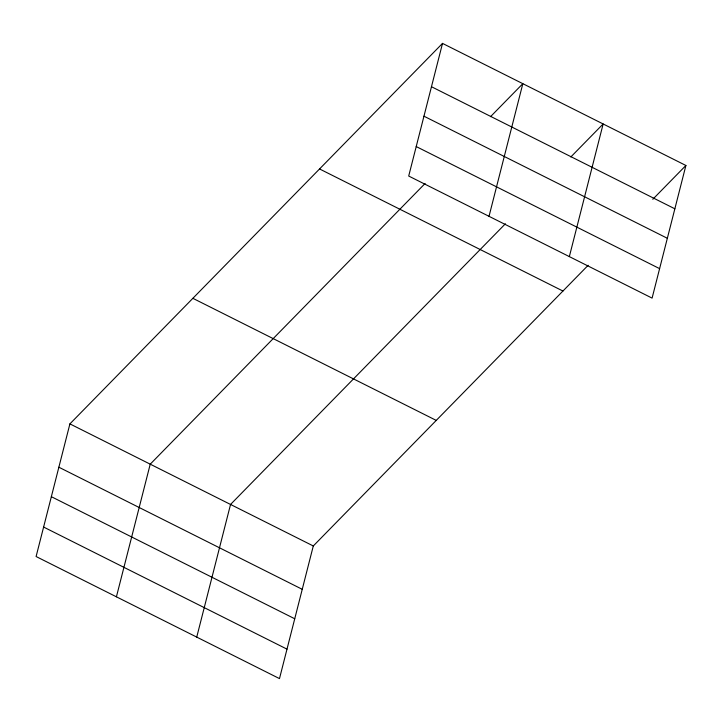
<?xml version="1.0" encoding="UTF-8"?>
<svg xmlns="http://www.w3.org/2000/svg" width="722" height="722" viewBox="0 0 722 722"><rect width="100%" height="100%" fill="white"/><g stroke="black" fill="none" stroke-linecap="round" stroke-linejoin="round"><path stroke-width="1.08" d="M442.514 43.392L408.706 176.033L652.092 298.114L685.9 165.473L442.514 43.392L69.908 423.886L36.1 556.527L279.486 678.608L313.294 545.967L588.159 265.281M116.413 596.814L150.23 464.174L425.096 183.487M196.736 637.102L230.544 504.461L505.409 223.775M489.02 216.32L522.836 83.68L490.518 116.675M569.342 256.608L603.15 123.967L570.831 156.963M652.796 199.281L685.9 165.473M431.467 86.721L674.853 208.802M423.958 116.197L667.345 238.278M416.215 146.557L659.601 268.638M319.557 168.957L562.943 291.038M192.873 298.321L436.25 420.403M69.908 423.886L313.294 545.967M58.861 467.215L302.247 589.305M51.352 496.691L294.738 618.772M43.609 527.051L286.995 649.141"/></g></svg>
